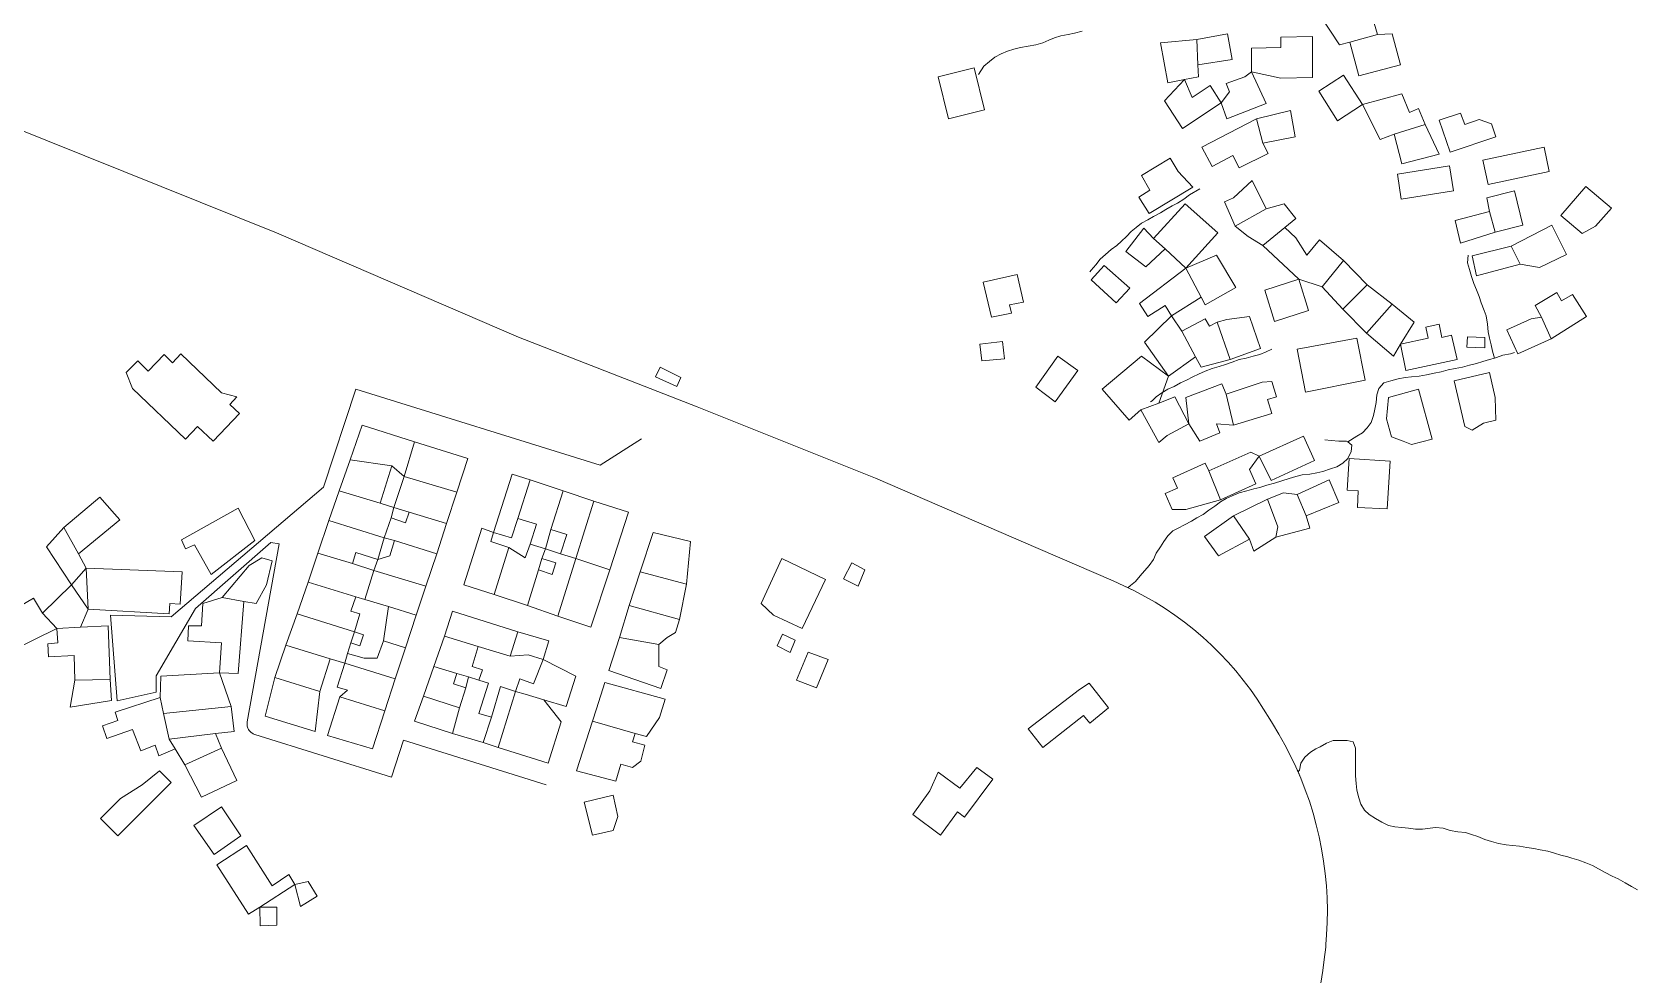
# Model space of a CAD drawing. Header units: inches. Extents: x 1138763 to 1140867, y 1050756 to 1053008.
# Drawn here: x 1139882.3 to 1140172.1, y 1051000.5 to 1051170.9 of the extents above; entities that cross this region are included whole.
import ezdxf

# ---------------------------------------------------------------- set-up
doc = ezdxf.new("R2010")
doc.units = ezdxf.units.IN
doc.header["$MEASUREMENT"] = 0
for name, color, linetype, lineweight in [('LimEdif_AM', 44, 'Continuous', 5), ('ViaPrin_AM', 1, 'Continuous', 15), ('ViaSec_AM', 1, 'Continuous', 18)]:
    doc.layers.add(name, color=color, linetype=linetype, lineweight=lineweight)

msp = doc.modelspace()

# ---------------------------------------------------------------- linework, layer by layer
at = {"layer": 'LimEdif_AM'}
for points in [[(1140123.94, 1051175.62), (1140125.44, 1051170.5), (1140120.44, 1051169.12), (1140118.56, 1051168.62), (1140115.19, 1051173.75), (1140121.31, 1051175), (1140123.94, 1051175.62)], [(1140092.81, 1051169.62), (1140098.31, 1051170.62), (1140099.19, 1051166), (1140092.94, 1051165), (1140092.81, 1051169.62)], [(1140125.44, 1051170.5), (1140128.06, 1051170.62), (1140129.56, 1051165), (1140122.06, 1051163), (1140120.44, 1051169.12), (1140125.44, 1051170.5)], [(1140092.94, 1051165), (1140093.06, 1051162.87), (1140090.56, 1051162.37), (1140087.56, 1051161.75), (1140086.19, 1051169), (1140092.81, 1051169.62), (1140092.94, 1051165)], [(1140102.69, 1051163.75), (1140102.69, 1051168), (1140107.94, 1051168.12), (1140107.94, 1051170), (1140113.69, 1051170.12), (1140113.69, 1051162.75), (1140107.94, 1051162.62), (1140102.69, 1051163.75)], [(1140047.94, 1051155.25), (1140046.06, 1051162.87), (1140052.56, 1051164.5), (1140054.44, 1051156.87), (1140047.94, 1051155.25)], [(1140090.56, 1051162.37), (1140091.94, 1051159.12), (1140095.19, 1051161.25), (1140097.19, 1051158.12), (1140090.19, 1051153.5), (1140086.94, 1051158.5), (1140090.56, 1051162.37)], [(1140097.19, 1051158.12), (1140098.69, 1051160.12), (1140098.06, 1051161.62), (1140101.44, 1051162.87), (1140102.69, 1051163.75), (1140105.31, 1051158), (1140098.19, 1051155.25), (1140097.19, 1051158.12)], [(1140122.69, 1051157.87), (1140118.19, 1051154.87), (1140114.81, 1051160.25), (1140119.31, 1051163.12), (1140122.69, 1051157.87)], [(1140122.69, 1051157.87), (1140129.81, 1051159.75), (1140131.19, 1051156.37), (1140132.81, 1051157.12), (1140134.06, 1051154.25), (1140128.44, 1051152.5), (1140125.94, 1051151.5), (1140122.69, 1051157.87)], [(1140103.56, 1051155.25), (1140109.69, 1051156.75), (1140110.56, 1051152), (1140104.69, 1051150.87), (1140103.56, 1051155.25)], [(1140138.56, 1051149.25), (1140136.56, 1051155), (1140140.44, 1051156.25), (1140141.19, 1051154.25), (1140143.81, 1051155.12), (1140146.06, 1051154.37), (1140146.81, 1051152), (1140138.56, 1051149.25)], [(1140104.69, 1051150.87), (1140105.69, 1051149), (1140100.44, 1051146.37), (1140099.31, 1051148.62), (1140095.56, 1051146.62), (1140093.69, 1051150.12), (1140103.56, 1051155.25), (1140104.69, 1051150.87)], [(1140134.06, 1051154.25), (1140136.56, 1051148.87), (1140129.81, 1051147.12), (1140128.44, 1051152.5), (1140134.06, 1051154.25)], [(1140145.44, 1051143.37), (1140144.44, 1051147.75), (1140155.56, 1051150.12), (1140156.44, 1051145.75), (1140145.44, 1051143.37)], [(1140084.19, 1051138.12), (1140082.31, 1051141.12), (1140084.31, 1051142.37), (1140082.81, 1051145), (1140087.94, 1051148.12), (1140089.44, 1051145.75), (1140092.06, 1051142.87), (1140084.19, 1051138.12)], [(1140129.69, 1051140.75), (1140129.06, 1051145.25), (1140138.44, 1051146.75), (1140139.19, 1051142.25), (1140129.69, 1051140.75)], [(1140105.31, 1051139), (1140099.69, 1051135.87), (1140097.81, 1051140.25), (1140099.44, 1051141), (1140102.81, 1051144.12), (1140105.31, 1051139)], [(1140145.69, 1051138.5), (1140145.19, 1051141), (1140150.19, 1051142.25), (1140151.69, 1051136), (1140146.69, 1051134.75), (1140145.69, 1051138.5)], [(1140162.44, 1051134.5), (1140158.56, 1051137.75), (1140163.06, 1051143), (1140167.69, 1051139.12), (1140164.81, 1051135.87), (1140162.44, 1051134.5)], [(1140087.06, 1051131.75), (1140084.94, 1051133.62), (1140090.69, 1051139.87), (1140096.56, 1051134.62), (1140090.81, 1051128.25), (1140087.06, 1051131.75)], [(1140105.31, 1051139), (1140108.56, 1051139.87), (1140110.69, 1051137.25), (1140108.69, 1051135.62), (1140104.69, 1051132.37), (1140102.06, 1051134), (1140099.69, 1051135.87), (1140105.31, 1051139)], [(1140146.69, 1051134.75), (1140140.44, 1051132.75), (1140139.44, 1051136.87), (1140145.69, 1051138.5), (1140146.69, 1051134.75)], [(1140087.06, 1051131.75), (1140083.56, 1051128.5), (1140079.94, 1051131.25), (1140083.19, 1051135.5), (1140084.94, 1051133.62), (1140087.06, 1051131.75)], [(1140108.69, 1051135.62), (1140110.69, 1051133.75), (1140112.69, 1051130.62), (1140114.94, 1051133.37), (1140119.31, 1051129.62), (1140115.44, 1051124.87), (1140111.19, 1051126.25), (1140104.69, 1051132.37), (1140108.69, 1051135.62)], [(1140151.19, 1051129), (1140149.56, 1051132.25), (1140156.94, 1051136), (1140159.56, 1051130.75), (1140154.69, 1051128.37), (1140151.19, 1051129)], [(1140093.56, 1051123), (1140090.81, 1051128.25), (1140096.31, 1051130.62), (1140099.81, 1051124.75), (1140094.31, 1051121.62), (1140093.56, 1051123)], [(1140151.19, 1051129), (1140143.31, 1051126.87), (1140142.56, 1051130.5), (1140149.56, 1051132.25), (1140151.19, 1051129)], [(1140055.69, 1051119.37), (1140054.19, 1051125.75), (1140060.31, 1051127.12), (1140061.44, 1051122.12), (1140058.94, 1051121.62), (1140059.31, 1051120.12), (1140055.69, 1051119.37)], [(1140078.19, 1051122), (1140073.69, 1051126.12), (1140076.06, 1051128.75), (1140080.69, 1051124.62), (1140078.19, 1051122)], [(1140093.56, 1051123), (1140088.19, 1051119.62), (1140087.06, 1051121.5), (1140083.94, 1051119.5), (1140082.44, 1051121.87), (1140090.81, 1051128.25), (1140093.56, 1051123)], [(1140119.31, 1051129.62), (1140123.56, 1051125.25), (1140119.19, 1051120.87), (1140115.44, 1051124.87), (1140119.31, 1051129.62)], [(1140111.19, 1051126.25), (1140112.94, 1051120.62), (1140106.81, 1051118.62), (1140105.06, 1051124.25), (1140111.19, 1051126.25)], [(1140123.56, 1051125.25), (1140128.06, 1051121.75), (1140123.44, 1051116.5), (1140119.19, 1051120.87), (1140123.56, 1051125.25)], [(1140155.06, 1051119.37), (1140153.94, 1051121.5), (1140157.81, 1051123.87), (1140158.69, 1051122.37), (1140160.69, 1051123.5), (1140163.19, 1051119.5), (1140156.81, 1051115.5), (1140155.06, 1051119.37)], [(1140128.06, 1051121.75), (1140132.06, 1051118.5), (1140129.56, 1051114.5), (1140128.31, 1051112.37), (1140123.44, 1051116.5), (1140128.06, 1051121.75)], [(1140088.19, 1051119.62), (1140090.06, 1051116.87), (1140092.56, 1051112.25), (1140087.69, 1051108.75), (1140083.31, 1051114.87), (1140088.19, 1051119.62)], [(1140090.06, 1051116.87), (1140094.31, 1051119.12), (1140095.06, 1051117.75), (1140096.44, 1051118.5), (1140098.81, 1051111.75), (1140093.56, 1051110.37), (1140092.56, 1051112.25), (1140090.06, 1051116.87)], [(1140096.44, 1051118.5), (1140098.19, 1051119), (1140102.31, 1051119.5), (1140104.31, 1051113.75), (1140098.81, 1051111.75), (1140096.44, 1051118.5)], [(1140129.56, 1051114.5), (1140134.56, 1051115.62), (1140134.19, 1051117.62), (1140136.56, 1051118.12), (1140137.06, 1051115.75), (1140138.81, 1051116.12), (1140139.81, 1051111.75), (1140130.56, 1051109.75), (1140129.56, 1051114.5)], [(1140156.81, 1051115.5), (1140150.81, 1051112.75), (1140148.81, 1051117.12), (1140153.19, 1051119.12), (1140155.06, 1051119.37), (1140156.81, 1051115.5)], [(1140112.44, 1051105.87), (1140110.94, 1051113.62), (1140121.69, 1051115.62), (1140123.19, 1051108), (1140112.44, 1051105.87)], [(1140144.81, 1051113.87), (1140141.56, 1051114), (1140141.69, 1051115.87), (1140144.81, 1051115.75), (1140144.81, 1051113.87)], [(1139915.06, 1051097), (1139912.19, 1051099.62), (1139910.06, 1051097.37), (1139900.44, 1051106.5), (1139899.31, 1051109.37), (1139901.44, 1051111.5), (1139903.31, 1051109.62), (1139906.19, 1051112.62), (1139907.69, 1051111.12), (1139909.19, 1051112.75), (1139916.56, 1051105.75), (1139919.31, 1051105), (1139918.06, 1051103.62), (1139919.81, 1051102), (1139915.06, 1051097)], [(1140053.94, 1051111.5), (1140053.56, 1051114.5), (1140057.69, 1051115), (1140058.06, 1051111.87), (1140053.94, 1051111.5)], [(1140067.19, 1051104.12), (1140063.69, 1051106.75), (1140067.69, 1051112.37), (1140071.31, 1051109.75), (1140067.19, 1051104.12)], [(1140087.69, 1051108.75), (1140085.94, 1051103.87), (1140082.69, 1051102.62), (1140080.56, 1051100.75), (1140075.69, 1051106.37), (1140082.81, 1051112.37), (1140087.69, 1051108.75)], [(1139998.81, 1051106.87), (1139994.94, 1051108.62), (1139995.81, 1051110.37), (1139999.56, 1051108.5), (1139998.81, 1051106.87)], [(1140091.31, 1051100.12), (1140090.81, 1051104.87), (1140097.31, 1051107.37), (1140098.06, 1051105.5), (1140099.44, 1051099.87), (1140096.31, 1051100.12), (1140096.94, 1051098.5), (1140093.31, 1051097), (1140091.31, 1051100.12)], [(1140098.06, 1051105.5), (1140104.56, 1051107.62), (1140106.31, 1051107.75), (1140107.19, 1051105), (1140105.56, 1051104.5), (1140106.31, 1051102), (1140099.44, 1051099.87), (1140098.06, 1051105.5)], [(1140142.56, 1051099), (1140141.19, 1051099.62), (1140139.31, 1051107.87), (1140145.69, 1051109.37), (1140146.69, 1051104.87), (1140146.81, 1051100.75), (1140144.56, 1051100.25), (1140142.56, 1051099)], [(1140085.94, 1051103.87), (1140088.81, 1051105), (1140091.31, 1051100.12), (1140087.44, 1051098), (1140085.94, 1051096.75), (1140082.69, 1051102.62), (1140085.94, 1051103.87)], [(1140131.56, 1051096.37), (1140130.06, 1051097), (1140127.94, 1051097.75), (1140127.06, 1051101), (1140127.44, 1051104.87), (1140132.81, 1051106.37), (1140135.31, 1051097.37), (1140131.56, 1051096.37)], [(1139939.81, 1051093.62), (1139941.94, 1051099.87), (1139951.44, 1051096.87), (1139949.56, 1051090.62), (1139947.31, 1051092.5), (1139939.81, 1051093.62)], [(1140104.06, 1051094.25), (1140112.06, 1051097.87), (1140114.06, 1051093.5), (1140106.19, 1051089.87), (1140104.06, 1051094.25)], [(1139951.44, 1051096.87), (1139961.06, 1051093.87), (1139959.06, 1051087.75), (1139949.56, 1051090.62), (1139951.44, 1051096.87)], [(1140094.94, 1051091.62), (1140102.56, 1051095), (1140104.06, 1051094.25), (1140102.31, 1051091.87), (1140103.44, 1051089.25), (1140097.06, 1051086.37), (1140094.94, 1051091.62)], [(1139947.31, 1051092.5), (1139945.19, 1051085.75), (1139937.81, 1051088), (1139939.81, 1051093.62), (1139947.31, 1051092.5)], [(1139949.56, 1051090.62), (1139947.69, 1051085), (1139945.19, 1051085.75), (1139947.31, 1051092.5), (1139949.56, 1051090.62)], [(1140097.06, 1051086.37), (1140090.81, 1051084.62), (1140088.31, 1051084.62), (1140087.06, 1051087.5), (1140089.31, 1051088.5), (1140088.44, 1051090.37), (1140094.31, 1051093), (1140094.94, 1051091.62), (1140097.06, 1051086.37)], [(1140127.19, 1051084.75), (1140121.81, 1051085), (1140121.94, 1051088), (1140119.94, 1051088.12), (1140120.31, 1051093.87), (1140127.69, 1051093.37), (1140127.19, 1051084.75)], [(1139959.06, 1051087.75), (1139957.19, 1051082.12), (1139950.44, 1051084.12), (1139947.69, 1051085), (1139949.56, 1051090.62), (1139959.06, 1051087.75)], [(1139972.31, 1051090), (1139970.06, 1051083), (1139968.94, 1051079.5), (1139965.69, 1051080.5), (1139969.06, 1051091), (1139972.31, 1051090)], [(1139972.31, 1051090), (1139978.31, 1051088), (1139976.06, 1051081), (1139975.06, 1051077.5), (1139972.31, 1051078.37), (1139973.44, 1051082), (1139970.06, 1051083), (1139972.31, 1051090)], [(1140110.94, 1051087.37), (1140116.69, 1051090), (1140118.44, 1051085.87), (1140112.56, 1051083.5), (1140110.94, 1051087.37)], [(1139888.06, 1051081.37), (1139894.56, 1051086.87), (1139897.19, 1051083.87), (1139898.19, 1051082.75), (1139890.69, 1051076.62), (1139888.06, 1051081.37)], [(1139945.19, 1051085.75), (1139947.69, 1051085), (1139947.19, 1051083.12), (1139945.94, 1051079.5), (1139935.94, 1051082.62), (1139937.81, 1051088), (1139945.19, 1051085.75)], [(1139978.31, 1051088), (1139983.81, 1051086.12), (1139980.56, 1051075.75), (1139977.81, 1051076.62), (1139978.94, 1051080.12), (1139976.06, 1051081), (1139978.31, 1051088)], [(1140099.44, 1051083.5), (1140105.56, 1051086.5), (1140107.44, 1051081.5), (1140107.06, 1051079.62), (1140103.06, 1051077.12), (1140102.31, 1051079.25), (1140099.44, 1051083.5)], [(1140105.56, 1051086.5), (1140108.44, 1051087.62), (1140110.94, 1051087.37), (1140112.56, 1051083.5), (1140113.19, 1051081.25), (1140107.06, 1051079.62), (1140107.44, 1051081.5), (1140105.56, 1051086.5)], [(1139914.69, 1051072.87), (1139911.69, 1051078.25), (1139910.06, 1051077.5), (1139909.31, 1051079.12), (1139919.56, 1051084.87), (1139922.56, 1051079), (1139914.69, 1051072.87)], [(1139950.44, 1051084.12), (1139957.19, 1051082.12), (1139955.44, 1051076.62), (1139947.81, 1051079), (1139945.94, 1051079.5), (1139947.19, 1051083.12), (1139949.81, 1051082.25), (1139950.44, 1051084.12)], [(1139950.44, 1051084.12), (1139949.81, 1051082.25), (1139947.19, 1051083.12), (1139947.69, 1051085), (1139950.44, 1051084.12)], [(1139983.81, 1051086.12), (1139990.06, 1051084.12), (1139986.69, 1051073.75), (1139980.56, 1051075.75), (1139983.81, 1051086.12)], [(1140102.31, 1051079.25), (1140096.69, 1051076.25), (1140094.19, 1051079.75), (1140099.44, 1051083.5), (1140102.31, 1051079.25)], [(1139890.69, 1051076.62), (1139892.06, 1051074), (1139889.44, 1051071), (1139884.94, 1051077.87), (1139888.06, 1051081.37), (1139890.69, 1051076.62)], [(1139945.94, 1051079.5), (1139944.81, 1051075.62), (1139940.81, 1051076.87), (1139940.19, 1051074.87), (1139933.94, 1051076.75), (1139935.94, 1051082.62), (1139945.94, 1051079.5)], [(1139968.44, 1051077.75), (1139965.81, 1051069.25), (1139960.31, 1051071), (1139963.56, 1051081.25), (1139965.69, 1051080.5), (1139965.19, 1051078.87), (1139968.44, 1051077.75)], [(1139970.06, 1051083), (1139973.44, 1051082), (1139972.31, 1051078.37), (1139971.44, 1051075.87), (1139968.44, 1051077.75), (1139965.19, 1051078.87), (1139965.69, 1051080.5), (1139968.94, 1051079.5), (1139970.06, 1051083)], [(1139976.06, 1051081), (1139978.94, 1051080.12), (1139977.81, 1051076.62), (1139975.06, 1051077.5), (1139976.06, 1051081)], [(1139992.19, 1051073.37), (1139994.56, 1051080.5), (1140001.31, 1051078.87), (1140000.56, 1051071.12), (1139992.19, 1051073.37)], [(1139955.44, 1051076.62), (1139953.44, 1051070.75), (1139944.06, 1051073.62), (1139944.81, 1051075.62), (1139946.94, 1051076.25), (1139947.81, 1051079), (1139955.44, 1051076.62)], [(1139947.81, 1051079), (1139946.94, 1051076.25), (1139944.81, 1051075.62), (1139945.94, 1051079.5), (1139947.81, 1051079)], [(1139975.06, 1051077.5), (1139974.44, 1051075.75), (1139973.81, 1051073.75), (1139971.81, 1051067.25), (1139965.81, 1051069.25), (1139968.44, 1051077.75), (1139971.44, 1051075.87), (1139972.31, 1051078.37), (1139975.06, 1051077.5)], [(1139977.81, 1051076.62), (1139980.56, 1051075.75), (1139977.31, 1051065.37), (1139971.81, 1051067.25), (1139973.81, 1051073.75), (1139976.31, 1051072.87), (1139976.94, 1051075), (1139974.44, 1051075.75), (1139975.06, 1051077.5), (1139977.81, 1051076.62)], [(1139920.56, 1051068), (1139916.69, 1051068.75), (1139921.56, 1051074.5), (1139923.81, 1051075.87), (1139925.69, 1051075.37), (1139924.69, 1051071), (1139922.81, 1051067.62), (1139920.56, 1051068)], [(1139940.19, 1051074.87), (1139944.06, 1051073.62), (1139942.44, 1051068.37), (1139940.81, 1051068.87), (1139932.19, 1051071.5), (1139933.94, 1051076.75), (1139940.19, 1051074.87)], [(1139944.81, 1051075.62), (1139944.06, 1051073.62), (1139940.19, 1051074.87), (1139940.81, 1051076.87), (1139944.81, 1051075.62)], [(1139974.44, 1051075.75), (1139976.94, 1051075), (1139976.31, 1051072.87), (1139973.81, 1051073.75), (1139974.44, 1051075.75)], [(1139986.69, 1051073.75), (1139983.31, 1051063.37), (1139977.31, 1051065.37), (1139980.56, 1051075.75), (1139986.69, 1051073.75)], [(1140021.44, 1051063.12), (1140016.31, 1051065.5), (1140014.06, 1051067.62), (1140017.81, 1051075.75), (1140025.69, 1051072), (1140021.44, 1051063.12)], [(1140031.56, 1051070.75), (1140028.94, 1051072.12), (1140030.44, 1051075), (1140032.81, 1051073.75), (1140031.56, 1051070.75)], [(1139892.06, 1051074), (1139892.44, 1051066.62), (1139889.44, 1051071), (1139892.06, 1051074)], [(1139892.06, 1051074), (1139909.44, 1051073.37), (1139909.06, 1051067.5), (1139907.19, 1051067.62), (1139907.06, 1051065.75), (1139892.44, 1051066.62), (1139892.06, 1051074)], [(1139953.44, 1051070.75), (1139951.69, 1051065.5), (1139946.69, 1051067.12), (1139942.44, 1051068.37), (1139944.06, 1051073.62), (1139953.44, 1051070.75)], [(1140000.56, 1051071.12), (1139999.31, 1051064.75), (1139990.19, 1051067.25), (1139992.19, 1051073.37), (1140000.56, 1051071.12)], [(1139892.44, 1051066.62), (1139891.06, 1051063.37), (1139886.81, 1051063.12), (1139884.19, 1051065.87), (1139889.44, 1051071), (1139892.44, 1051066.62)], [(1139940.81, 1051068.87), (1139939.94, 1051066.25), (1139941.56, 1051065.75), (1139940.56, 1051062.5), (1139930.19, 1051065.75), (1139932.19, 1051071.5), (1139940.81, 1051068.87)], [(1139942.44, 1051068.37), (1139946.69, 1051067.12), (1139945.81, 1051060.87), (1139944.69, 1051057.75), (1139942.31, 1051057.75), (1139939.31, 1051058.62), (1139939.94, 1051060.5), (1139941.56, 1051060), (1139942.19, 1051062), (1139940.56, 1051062.5), (1139941.56, 1051065.75), (1139939.94, 1051066.25), (1139940.81, 1051068.87), (1139942.44, 1051068.37)], [(1139886.81, 1051063.12), (1139878.69, 1051059.12), (1139875.56, 1051064.5), (1139882.56, 1051068.62), (1139884.19, 1051065.87), (1139886.81, 1051063.12)], [(1139920.56, 1051068), (1139919.56, 1051055), (1139916.19, 1051055.12), (1139916.56, 1051060.5), (1139910.44, 1051060.87), (1139910.56, 1051063.62), (1139912.94, 1051063.62), (1139913.19, 1051067.62), (1139916.69, 1051068.75), (1139920.56, 1051068)], [(1139951.69, 1051065.5), (1139949.81, 1051059.62), (1139945.81, 1051060.87), (1139946.69, 1051067.12), (1139951.69, 1051065.5)], [(1139956.81, 1051061.75), (1139958.31, 1051066.25), (1139970.06, 1051062.5), (1139968.69, 1051058.12), (1139962.94, 1051059.87), (1139956.81, 1051061.75)], [(1139999.31, 1051064.75), (1139998.56, 1051062.37), (1139997.06, 1051061.5), (1139995.56, 1051060.25), (1139988.44, 1051061.5), (1139990.19, 1051067.25), (1139999.31, 1051064.75)], [(1139891.06, 1051063.37), (1139896.06, 1051063.62), (1139896.44, 1051053.87), (1139890.06, 1051053.75), (1139889.94, 1051058.25), (1139885.31, 1051058), (1139885.19, 1051060.37), (1139886.94, 1051060.5), (1139886.81, 1051063.12), (1139891.06, 1051063.37)], [(1139940.56, 1051062.5), (1139939.94, 1051060.5), (1139939.31, 1051058.62), (1139938.81, 1051056.87), (1139936.19, 1051057.62), (1139928.19, 1051060.12), (1139930.19, 1051065.75), (1139940.56, 1051062.5)], [(1139936.19, 1051057.62), (1139934.31, 1051051.75), (1139926.19, 1051054.25), (1139928.19, 1051060.12), (1139936.19, 1051057.62)], [(1139949.81, 1051059.62), (1139947.94, 1051054), (1139938.81, 1051056.87), (1139939.31, 1051058.62), (1139942.31, 1051057.75), (1139944.69, 1051057.75), (1139945.81, 1051060.87), (1139949.81, 1051059.62)], [(1139940.56, 1051062.5), (1139942.19, 1051062), (1139941.56, 1051060), (1139939.94, 1051060.5), (1139940.56, 1051062.5)], [(1139962.94, 1051059.87), (1139961.81, 1051056.25), (1139963.69, 1051055.62), (1139963.06, 1051053.75), (1139961.19, 1051054.37), (1139959.06, 1051055), (1139954.94, 1051056.25), (1139956.81, 1051061.75), (1139962.94, 1051059.87)], [(1139970.06, 1051062.5), (1139975.69, 1051060.87), (1139974.69, 1051057.5), (1139971.94, 1051058.37), (1139968.69, 1051058.12), (1139970.06, 1051062.5)], [(1139995.56, 1051060.25), (1139995.56, 1051056.25), (1139997.06, 1051055.62), (1139995.94, 1051052.25), (1139986.56, 1051055.5), (1139988.44, 1051061.5), (1139995.56, 1051060.25)], [(1140019.31, 1051058.75), (1140016.94, 1051060), (1140017.94, 1051062.12), (1140020.19, 1051061), (1140019.31, 1051058.75)], [(1139968.69, 1051058.12), (1139971.94, 1051058.37), (1139974.69, 1051057.5), (1139972.94, 1051053.12), (1139970.44, 1051054), (1139969.69, 1051051.75), (1139966.94, 1051052.62), (1139965.31, 1051047.12), (1139963.06, 1051047.75), (1139964.81, 1051053.25), (1139963.06, 1051053.75), (1139963.69, 1051055.62), (1139961.81, 1051056.25), (1139962.94, 1051059.87), (1139968.69, 1051058.12)], [(1139974.69, 1051057.5), (1139980.56, 1051054.5), (1139978.81, 1051049), (1139974.81, 1051050.25), (1139971.44, 1051051.25), (1139969.69, 1051051.75), (1139970.44, 1051054), (1139972.94, 1051053.12), (1139974.69, 1051057.5)], [(1140024.06, 1051052.37), (1140020.44, 1051053.75), (1140022.56, 1051058.87), (1140026.19, 1051057.5), (1140024.06, 1051052.37)], [(1139905.44, 1051050.62), (1139905.56, 1051054.5), (1139916.19, 1051055.12), (1139918.31, 1051049), (1139906.06, 1051047.75), (1139905.44, 1051050.62)], [(1139947.94, 1051054), (1139946.06, 1051048.25), (1139937.94, 1051050.75), (1139939.31, 1051052), (1139937.44, 1051052.5), (1139938.81, 1051056.87), (1139947.94, 1051054)], [(1139959.06, 1051055), (1139958.44, 1051053.12), (1139960.69, 1051052.37), (1139959.56, 1051048.75), (1139953.06, 1051050.87), (1139954.94, 1051056.25), (1139959.06, 1051055)], [(1139963.06, 1051053.75), (1139964.81, 1051053.25), (1139963.06, 1051047.75), (1139965.31, 1051047.12), (1139963.81, 1051042.5), (1139958.31, 1051044.12), (1139959.56, 1051048.75), (1139960.69, 1051052.37), (1139961.19, 1051054.37), (1139963.06, 1051053.75)], [(1139961.19, 1051054.37), (1139960.69, 1051052.37), (1139958.44, 1051053.12), (1139959.06, 1051055), (1139961.19, 1051054.37)], [(1139896.44, 1051053.87), (1139896.69, 1051050.12), (1139889.19, 1051048.87), (1139890.06, 1051053.75), (1139896.44, 1051053.87)], [(1139934.31, 1051051.75), (1139933.44, 1051044.5), (1139924.44, 1051047.25), (1139926.19, 1051054.25), (1139934.31, 1051051.75)], [(1139969.69, 1051051.75), (1139966.56, 1051041.62), (1139963.81, 1051042.5), (1139965.31, 1051047.12), (1139966.94, 1051052.62), (1139969.69, 1051051.75)], [(1139974.81, 1051050.25), (1139977.94, 1051046.25), (1139975.56, 1051038.75), (1139966.56, 1051041.62), (1139969.69, 1051051.75), (1139971.44, 1051051.25), (1139974.81, 1051050.25)], [(1139991.31, 1051044.12), (1139983.56, 1051046.37), (1139984.31, 1051048.62), (1139985.81, 1051053.37), (1139996.69, 1051050.37), (1139995.69, 1051047), (1139993.31, 1051043.62), (1139991.31, 1051044.12)], [(1140064.94, 1051041.62), (1140062.31, 1051045), (1140071.56, 1051052.12), (1140073.31, 1051053.25), (1140076.81, 1051048.75), (1140073.44, 1051046), (1140072.31, 1051047.37), (1140064.94, 1051041.62)], [(1139906.06, 1051047.75), (1139907.06, 1051043.12), (1139908.19, 1051041.37), (1139905.19, 1051040.12), (1139904.56, 1051042), (1139901.94, 1051041), (1139900.44, 1051044.87), (1139895.81, 1051043.25), (1139895.06, 1051045.5), (1139897.81, 1051046.5), (1139897.31, 1051048), (1139905.44, 1051050.62), (1139906.06, 1051047.75)], [(1139918.31, 1051049), (1139918.81, 1051044.5), (1139915.44, 1051044.12), (1139907.06, 1051043.12), (1139906.06, 1051047.75), (1139918.31, 1051049)], [(1139946.06, 1051048.25), (1139943.81, 1051041.37), (1139935.69, 1051043.75), (1139937.94, 1051050.75), (1139946.06, 1051048.25)], [(1139959.56, 1051048.75), (1139958.31, 1051044.12), (1139951.44, 1051046.37), (1139953.06, 1051050.87), (1139959.56, 1051048.75)], [(1139991.31, 1051044.12), (1139990.81, 1051042.62), (1139993.06, 1051042), (1139992.31, 1051039.12), (1139990.81, 1051038), (1139988.69, 1051038.62), (1139987.81, 1051035.5), (1139980.69, 1051037.37), (1139983.56, 1051046.37), (1139991.31, 1051044.12)], [(1139915.44, 1051044.12), (1139916.56, 1051041.5), (1139909.94, 1051038.5), (1139908.19, 1051041.37), (1139907.06, 1051043.12), (1139915.44, 1051044.12)], [(1139916.56, 1051041.5), (1139919.31, 1051035.62), (1139912.94, 1051032.62), (1139909.94, 1051038.5), (1139916.56, 1051041.5)], [(1139897.81, 1051025.62), (1139894.69, 1051028.75), (1139898.31, 1051032.37), (1139902.19, 1051034.87), (1139905.31, 1051037.37), (1139907.44, 1051035.25), (1139897.81, 1051025.62)], [(1140046.44, 1051025.75), (1140041.44, 1051029.5), (1140044.56, 1051033.75), (1140046.06, 1051037.12), (1140049.94, 1051034.25), (1140053.06, 1051038), (1140055.94, 1051035.87), (1140050.81, 1051029), (1140049.56, 1051030), (1140046.44, 1051025.75)], [(1139983.56, 1051025.75), (1139982.06, 1051031.75), (1139987.31, 1051033), (1139988.19, 1051029.12), (1139987.31, 1051026.62), (1139983.56, 1051025.75)], [(1139915.19, 1051022.25), (1139911.56, 1051027.5), (1139916.56, 1051030.87), (1139920.06, 1051025.62), (1139915.19, 1051022.25)], [(1139929.81, 1051016.87), (1139923.44, 1051012.75), (1139921.44, 1051011.5), (1139915.69, 1051020.37), (1139921.06, 1051023.87), (1139925.69, 1051016.62), (1139928.69, 1051018.62), (1139929.81, 1051016.87)], [(1139929.81, 1051016.87), (1139932.19, 1051017.37), (1139933.81, 1051014.75), (1139930.81, 1051012.87), (1139929.81, 1051016.87)], [(1139923.44, 1051012.75), (1139926.56, 1051012.75), (1139926.56, 1051009.5), (1139923.56, 1051009.37), (1139923.44, 1051012.75)]]:
    msp.add_lwpolyline(points, dxfattribs=at)
at = {"layer": 'ViaPrin_AM'}
for points in [[(1140116.1, 1051005.97), (1140116.24, 1051007.74), (1140116.35, 1051009.96), (1140116.37, 1051012.19), (1140116.32, 1051014.41), (1140116.19, 1051016.63), (1140115.98, 1051018.85), (1140115.69, 1051021.06), (1140115.33, 1051023.26), (1140114.89, 1051025.44), (1140114.37, 1051027.61), (1140113.78, 1051029.75), (1140113.12, 1051031.88), (1140112.38, 1051033.98), (1140111.57, 1051036.05), (1140111.08, 1051037.18), (1140110.69, 1051038.1), (1140109.73, 1051040.11), (1140108.71, 1051042.08), (1140107.62, 1051044.02), (1140106.46, 1051045.93), (1140105.96, 1051046.7), (1140104.86, 1051048.54), (1140103.7, 1051050.33), (1140102.47, 1051052.08), (1140101.18, 1051053.79), (1140099.83, 1051055.44), (1140098.42, 1051057.05), (1140096.95, 1051058.61), (1140095.43, 1051060.11), (1140093.85, 1051061.55), (1140092.23, 1051062.94), (1140090.55, 1051064.26), (1140088.83, 1051065.52), (1140087.06, 1051066.72), (1140085.25, 1051067.86), (1140083.39, 1051068.93), (1140081.51, 1051069.93), (1140080.26, 1051070.53), (1140079.58, 1051070.86), (1140077.65, 1051071.71), (1140064.1, 1051077.6), (1140034.69, 1051090.27), (1140002.49, 1051103.18), (1139970.21, 1051115.8), (1139926.48, 1051134.67), (1139864.23, 1051159.67)], [(1139864.23, 1051159.67), (1139926.48, 1051134.67), (1139970.21, 1051115.8), (1140002.49, 1051103.18), (1140034.69, 1051090.27), (1140064.1, 1051077.6), (1140077.65, 1051071.71), (1140079.58, 1051070.86), (1140081.51, 1051069.93), (1140083.39, 1051068.93), (1140085.25, 1051067.86), (1140087.06, 1051066.72), (1140088.83, 1051065.52), (1140090.55, 1051064.26), (1140092.23, 1051062.94), (1140093.85, 1051061.55), (1140095.43, 1051060.11), (1140096.95, 1051058.61), (1140098.42, 1051057.05), (1140099.83, 1051055.44), (1140101.18, 1051053.79), (1140102.47, 1051052.08), (1140103.7, 1051050.33), (1140104.86, 1051048.54), (1140105.96, 1051046.7), (1140106.46, 1051045.93), (1140107.62, 1051044.02), (1140108.71, 1051042.08), (1140109.73, 1051040.11), (1140110.69, 1051038.1), (1140111.57, 1051036.05), (1140112.38, 1051033.98), (1140113.12, 1051031.88), (1140113.78, 1051029.75), (1140114.37, 1051027.61), (1140114.89, 1051025.44), (1140115.33, 1051023.26), (1140115.69, 1051021.06), (1140115.98, 1051018.85), (1140116.19, 1051016.63), (1140116.32, 1051014.41), (1140116.37, 1051012.19), (1140116.35, 1051009.96), (1140116.24, 1051007.74), (1140116.1, 1051005.97), (1140116.07, 1051005.52), (1140115.81, 1051003.3), (1140115.55, 1051001.31), (1140115.18, 1050999.01)], [(1139975.22, 1051034.85), (1139949.44, 1051042.91), (1139947.26, 1051036.26), (1139922.57, 1051043.97), (1139922.41, 1051044.03), (1139922.27, 1051044.09), (1139922.13, 1051044.17), (1139921.99, 1051044.26), (1139921.87, 1051044.36), (1139921.75, 1051044.47), (1139921.64, 1051044.58), (1139921.54, 1051044.71), (1139921.45, 1051044.84), (1139921.37, 1051044.99), (1139921.31, 1051045.13), (1139921.25, 1051045.28), (1139921.21, 1051045.44), (1139921.18, 1051045.6), (1139921.17, 1051045.76), (1139921.16, 1051045.92), (1139921.17, 1051046.08), (1139921.19, 1051046.23), (1139926.96, 1051078.42), (1139925.46, 1051078.64), (1139911.84, 1051066.71), (1139904.76, 1051054.58), (1139904.75, 1051051.6), (1139897.69, 1051050.07), (1139896.5, 1051065.52), (1139907.45, 1051065.21), (1139935, 1051088.69), (1139940.81, 1051106.37), (1139984.94, 1051092.66), (1139992.45, 1051097.43)]]:
    msp.add_lwpolyline(points, dxfattribs=at)
at = {"layer": 'ViaSec_AM'}
for points in [[(1140053.31, 1051163.25), (1140054.31, 1051164.75), (1140055.31, 1051165.62), (1140056.31, 1051166.37), (1140057.44, 1051167), (1140058.56, 1051167.5), (1140059.69, 1051167.87), (1140060.94, 1051168.12), (1140062.31, 1051168.37), (1140063.69, 1051168.62), (1140064.94, 1051169), (1140066.06, 1051169.5), (1140067.06, 1051169.87), (1140068.19, 1051170.25), (1140069.56, 1051170.5), (1140070.69, 1051170.75), (1140072.06, 1051171.12)], [(1140093.31, 1051142.62), (1140091.44, 1051141.5), (1140090.44, 1051140.75), (1140089.31, 1051140), (1140088.31, 1051139.5), (1140087.19, 1051138.87), (1140086.19, 1051138.25), (1140084.94, 1051137.62), (1140083.94, 1051137), (1140082.81, 1051136.37), (1140081.81, 1051135.62), (1140080.94, 1051134.87), (1140080.06, 1051134), (1140079.19, 1051133.12), (1140078.31, 1051132.37), (1140077.31, 1051131.62), (1140076.31, 1051130.75), (1140075.31, 1051129.87), (1140074.56, 1051128.87), (1140073.69, 1051127.87), (1140073.44, 1051127.62)], [(1140150.19, 1051113), (1140149.44, 1051112.75), (1140148.06, 1051112.5), (1140146.94, 1051112.12), (1140146.56, 1051112), (1140146.19, 1051113.25), (1140145.94, 1051114.37), (1140145.69, 1051115.62), (1140145.44, 1051116.75), (1140145.31, 1051118.12), (1140145.06, 1051119.62), (1140144.69, 1051120.62), (1140144.19, 1051122), (1140143.81, 1051123.12), (1140143.31, 1051124.37), (1140142.81, 1051125.5), (1140142.44, 1051126.75), (1140142.06, 1051128), (1140141.69, 1051129.25), (1140141.81, 1051130.62)], [(1140106.31, 1051113.62), (1140105.31, 1051113.12), (1140104.19, 1051112.62), (1140102.94, 1051112.37), (1140101.69, 1051112), (1140100.44, 1051111.75), (1140099.19, 1051111.25), (1140097.94, 1051110.87), (1140096.81, 1051110.5), (1140095.56, 1051110.12), (1140094.31, 1051109.62), (1140093.06, 1051109.12), (1140092.06, 1051108.62), (1140090.94, 1051108), (1140089.81, 1051107.5), (1140088.69, 1051106.87), (1140087.56, 1051106.37), (1140086.44, 1051105.75), (1140085.44, 1051105), (1140084.69, 1051104.25), (1140084.44, 1051104.12)], [(1140115.94, 1051097.25), (1140117.06, 1051097.12), (1140118.44, 1051097), (1140119.81, 1051097), (1140120.06, 1051096.87), (1140121.69, 1051097.87), (1140122.69, 1051098.5), (1140123.56, 1051099.37), (1140124.31, 1051100.37), (1140124.69, 1051101.62), (1140124.94, 1051102.75), (1140125.19, 1051104), (1140125.31, 1051105.37), (1140125.69, 1051106.5), (1140126.56, 1051107.5), (1140127.81, 1051107.87), (1140129.19, 1051108.25), (1140130.44, 1051108.5), (1140131.56, 1051108.62), (1140132.94, 1051108.75), (1140134.31, 1051109), (1140135.69, 1051109.25), (1140136.94, 1051109.5), (1140138.19, 1051109.87), (1140139.44, 1051110.12), (1140140.81, 1051110.37), (1140142.06, 1051110.75), (1140143.31, 1051111), (1140144.44, 1051111.37), (1140145.69, 1051111.75), (1140146.56, 1051112)], [(1140120.06, 1051096.87), (1140120.81, 1051096.25), (1140120.69, 1051095.12), (1140120.06, 1051093.87), (1140119.19, 1051093), (1140118.06, 1051092.37), (1140116.94, 1051092), (1140115.56, 1051091.5), (1140114.44, 1051091.25), (1140113.19, 1051091), (1140111.81, 1051090.87), (1140110.69, 1051090.62), (1140109.44, 1051090.25), (1140106.81, 1051089.37), (1140105.44, 1051089), (1140104.19, 1051088.62), (1140103.06, 1051088.37), (1140101.81, 1051088), (1140100.44, 1051087.62), (1140099.19, 1051087.12), (1140098.06, 1051086.62), (1140097.06, 1051086), (1140096.06, 1051085.25), (1140094.94, 1051084.5), (1140093.94, 1051083.75), (1140092.81, 1051083.12), (1140091.81, 1051082.5), (1140090.56, 1051081.87), (1140089.44, 1051081.25), (1140088.44, 1051080.75), (1140087.56, 1051079.87), (1140086.81, 1051078.87), (1140086.19, 1051077.87), (1140085.44, 1051076.75), (1140084.94, 1051075.62), (1140084.19, 1051074.5), (1140082.56, 1051072.62), (1140081.69, 1051071.62), (1140080.81, 1051070.87), (1140080.31, 1051070.5)], [(1140111.06, 1051037.12), (1140111.31, 1051037.5), (1140111.56, 1051038.75), (1140112.31, 1051039.87), (1140113.31, 1051040.75), (1140114.31, 1051041.37), (1140115.06, 1051041.75), (1140116.19, 1051042.37), (1140117.44, 1051042.87), (1140118.69, 1051042.87), (1140119.94, 1051042.87), (1140121.06, 1051042.62), (1140121.44, 1051041.5), (1140121.44, 1051040.37), (1140121.44, 1051039), (1140121.44, 1051037.75), (1140121.44, 1051036.5), (1140121.56, 1051035.12), (1140121.69, 1051033.87), (1140122.06, 1051032.5), (1140122.44, 1051031.37), (1140123.06, 1051030.25), (1140123.94, 1051029.5), (1140125.06, 1051028.75), (1140126.19, 1051028.12), (1140127.44, 1051027.5), (1140128.56, 1051027.25), (1140129.81, 1051027.12), (1140131.06, 1051027), (1140132.31, 1051026.87), (1140133.56, 1051026.87), (1140135.94, 1051027.12), (1140137.31, 1051027), (1140138.56, 1051026.62), (1140139.94, 1051026.37), (1140141.31, 1051026.25), (1140142.44, 1051025.87), (1140143.56, 1051025.5), (1140144.81, 1051025), (1140146.06, 1051024.62), (1140147.31, 1051024.25), (1140148.69, 1051024), (1140149.81, 1051023.87), (1140151.06, 1051023.75), (1140152.44, 1051023.5), (1140153.69, 1051023.37), (1140154.81, 1051023.12), (1140156.19, 1051022.87), (1140157.44, 1051022.5), (1140158.56, 1051022.12), (1140159.81, 1051021.87), (1140160.56, 1051021.62), (1140161.81, 1051021.25), (1140163.06, 1051020.75), (1140164.31, 1051020.25), (1140166.56, 1051019), (1140167.81, 1051018.37), (1140168.94, 1051017.87), (1140170.19, 1051017.12), (1140171.31, 1051016.5), (1140172.44, 1051015.87)]]:
    msp.add_lwpolyline(points, dxfattribs=at)

doc.saveas('drawing.dxf')
